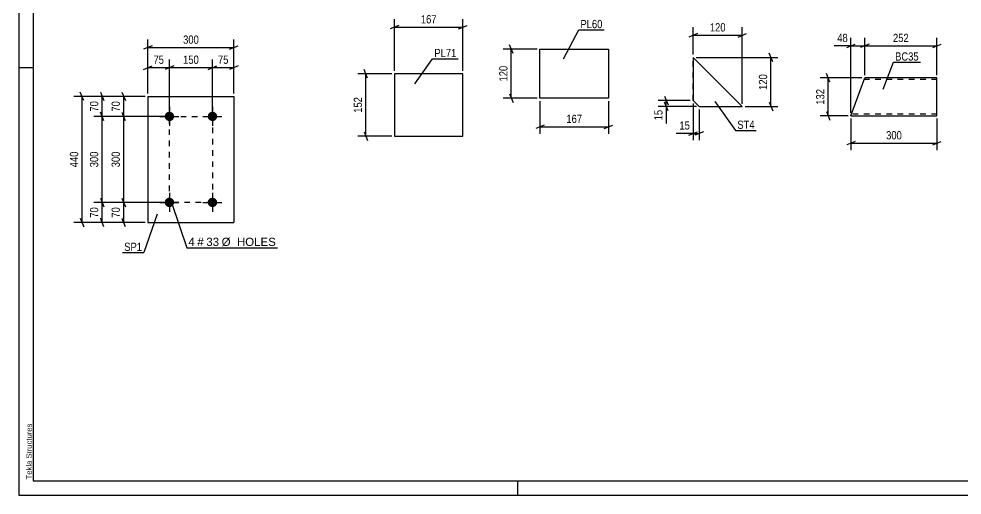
# Model space of a CAD drawing. Header units: millimetres. Extents: x 0 to 594, y 0 to 420.
# Drawn here: x 0 to 329, y 0 to 166.1 of the extents above; entities that cross this region are included whole.
import ezdxf

# ---------------------------------------------------------------- set-up
doc = ezdxf.new("R2010")
doc.units = ezdxf.units.MM
doc.linetypes.add('DXK_LINE_DOT2', pattern=[3.9198, 1.9599, -1.9599])
doc.styles.add('Arial', font='ARIAL.TTF', dxfattribs={"height": 0.2})
doc.styles.add('Arial Narrow', font='ARIALN.TTF', dxfattribs={"height": 0.2})

# ---------------------------------------------------------------- blocks, each defined once
blk = doc.blocks.new('Unknown-389627196-1132')
at = {"color": 5, "linetype": 'Continuous'}
for p, q in [((0, 420), (0, 0)), ((5, 415), (5, 5)), ((5, 149), (0, 149)), ((5, 5), (589, 5)), ((174, 0), (174, 5)), ((0, 0), (594, 0))]:
    blk.add_line(p, q, dxfattribs=at)
at = {"color": 174, "linetype": 'Continuous', "style": 'Arial'}
blk.add_text('Tekla Structures', height=1.9102, rotation=90, dxfattribs=at).set_placement((4.5, 5.5))
blk = doc.blocks.new('Part-389627196-4777 - 4771')
at = {"color": 2, "linetype": 'Continuous'}
for p, q in [((290.22, 132.3), (295.03, 145.5)), ((320.22, 145.5), (295.03, 145.5)), ((320.22, 132.3), (320.22, 145.5)), ((290.22, 132.3), (320.22, 132.3))]:
    blk.add_line(p, q, dxfattribs=at)
at = {"color": 7, "linetype": 'DXK_LINE_DOT2'}
for p, q in [((320.22, 144.9), (294.81, 144.9)), ((320.22, 132.9), (290.44, 132.9))]:
    blk.add_line(p, q, dxfattribs=at)
blk = doc.blocks.new('Bolt-389627196-4167 - 4135')
at = {"linetype": 'Continuous'}
for points in [[(52.52, 133.73, -1), (52.52, 130.43, -1)], [(67.52, 133.73, -1), (67.52, 130.43, -1)], [(52.52, 103.73, -1), (52.52, 100.43, -1)], [(67.52, 103.73, -1), (67.52, 100.43, -1)]]:
    blk.add_hatch(color=1, dxfattribs=at).paths.add_polyline_path(points)
at = {"color": 1, "linetype": 'Continuous'}
for p, q in [((52.52, 135.38), (52.52, 128.78)), ((67.52, 135.38), (67.52, 128.78)), ((49.22, 132.08), (55.82, 132.08)), ((64.22, 132.08), (70.82, 132.08)), ((52.52, 105.38), (52.52, 98.78)), ((67.52, 105.38), (67.52, 98.78)), ((49.22, 102.08), (55.82, 102.08)), ((64.22, 102.08), (70.82, 102.08))]:
    blk.add_line(p, q, dxfattribs=at)
blk = doc.blocks.new('Part-389627196-4172 - 4135')
at = {"color": 2, "linetype": 'Continuous'}
for p, q in [((45.02, 139.08), (45.02, 95.08)), ((45.02, 139.08), (75.02, 139.08)), ((75.02, 139.08), (75.02, 95.08)), ((45.02, 95.08), (75.02, 95.08))]:
    blk.add_line(p, q, dxfattribs=at)
blk = doc.blocks.new('Part-389627196-3921 - 3915')
at = {"color": 2, "linetype": 'Continuous'}
for p, q in [((252.32, 135.49), (235.18, 152.64)), ((235.18, 152.64), (235.18, 137.64)), ((235.18, 137.64), (237.32, 135.49)), ((237.32, 135.49), (252.32, 135.49))]:
    blk.add_line(p, q, dxfattribs=at)
at = {"color": 7, "linetype": 'DXK_LINE_DOT2'}
blk.add_line((235.18, 137.64), (235.18, 152.64), dxfattribs=at)
blk = doc.blocks.new('Part-389627196-10216 - 10210')
at = {"color": 2, "linetype": 'Continuous'}
for p, q in [((181.76, 138.43), (181.76, 155.57)), ((181.76, 155.57), (205.63, 155.57)), ((205.63, 155.57), (205.63, 138.43)), ((205.63, 138.43), (181.76, 138.43))]:
    blk.add_line(p, q, dxfattribs=at)
blk = doc.blocks.new('Part-389627196-10249 - 10243')
at = {"color": 2, "linetype": 'Continuous'}
for p, q in [((154.85, 146.94), (131.03, 146.94)), ((131.03, 146.94), (131.03, 125.23)), ((154.85, 125.23), (154.85, 146.94)), ((131.03, 125.23), (154.85, 125.23))]:
    blk.add_line(p, q, dxfattribs=at)
blk = doc.blocks.new('Rectangle-389627196-4257 - 4135')
at = {"color": 1, "linetype": 'DXK_LINE_DOT2'}
blk.add_lwpolyline([(52.52, 132.08), (67.52, 132.08), (67.52, 102.08), (52.52, 102.08), (52.52, 132.08)], close=True, dxfattribs=at)
blk = doc.blocks.new('StraightDimension-389627196-4795 - 4771')
at = {"color": 7, "linetype": 'Continuous'}
for p, q in [((294.03, 145.5), (279.43, 145.5)), ((282.88, 144), (281.68, 147)), ((282.28, 132.3), (282.28, 145.5)), ((289.22, 132.3), (279.43, 132.3)), ((281.68, 133.8), (282.88, 130.8))]:
    blk.add_line(p, q, dxfattribs=at)
at = {"color": 0}
blk.add_wipeout([(281.53, 142.25), (277.33, 142.25), (277.33, 135.56), (281.53, 135.56)], dxfattribs=at)
at = {"color": 3, "style": 'Arial Narrow'}
blk.add_text('132', height=2.863, rotation=90.0002, dxfattribs=at).set_placement((280.93, 136.16))
blk = doc.blocks.new('StraightDimension-389627196-26751 - 4771')
at = {"color": 7, "linetype": 'Continuous'}
for p, q in [((290.22, 133.3), (290.22, 159.52)), ((295.03, 146.5), (295.03, 159.52)), ((288.72, 156.07), (291.72, 157.27)), ((290.22, 156.67), (295.03, 156.67)), ((296.53, 157.27), (293.53, 156.07))]:
    blk.add_line(p, q, dxfattribs=at)
at = {"color": 0}
blk.add_wipeout([(289.7, 157.42), (289.7, 161.62), (284.84, 161.62), (284.84, 157.42)], dxfattribs=at)
at = {"color": 7, "linetype": 'Continuous'}
blk.add_line((290.22, 156.67), (284.31, 156.67), dxfattribs=at)
blk.add_line((290.22, 156.67), (284.31, 156.67), dxfattribs=at)
at = {"color": 3, "style": 'Arial Narrow'}
blk.add_text('48', height=2.863, dxfattribs=at).set_placement((285.44, 158.02))
blk = doc.blocks.new('StraightDimension-389627196-4784 - 4771')
at = {"color": 7, "linetype": 'Continuous'}
for p, q in [((290.22, 131.3), (290.22, 120.33)), ((320.22, 131.3), (320.22, 120.33)), ((291.72, 123.33), (288.72, 122.13)), ((290.22, 122.73), (320.22, 122.73)), ((318.72, 122.13), (321.72, 123.33))]:
    blk.add_line(p, q, dxfattribs=at)
at = {"color": 0}
blk.add_wipeout([(308.56, 123.48), (308.56, 127.68), (301.88, 127.68), (301.88, 123.48)], dxfattribs=at)
at = {"color": 3, "style": 'Arial Narrow'}
blk.add_text('300', height=2.863, dxfattribs=at).set_placement((302.48, 124.08))
blk = doc.blocks.new('StraightDimension-389627196-26750 - 4771')
at = {"color": 7, "linetype": 'Continuous'}
for p, q in [((295.03, 146.5), (295.03, 159.52)), ((320.22, 146.5), (320.22, 159.52)), ((296.53, 157.27), (293.53, 156.07)), ((295.03, 156.67), (320.22, 156.67)), ((318.72, 156.07), (321.72, 157.27))]:
    blk.add_line(p, q, dxfattribs=at)
at = {"color": 0}
blk.add_wipeout([(310.97, 157.42), (310.97, 161.62), (304.28, 161.62), (304.28, 157.42)], dxfattribs=at)
at = {"color": 3, "style": 'Arial Narrow'}
blk.add_text('252', height=2.863, dxfattribs=at).set_placement((304.88, 158.02))
blk = doc.blocks.new('StraightDimension-389627196-4184 - 4135')
at = {"color": 7, "linetype": 'Continuous'}
for p, q in [((51.52, 132.08), (33.71, 132.08)), ((37.16, 130.58), (35.96, 133.58)), ((36.56, 102.08), (36.56, 132.08)), ((51.52, 102.08), (33.71, 102.08)), ((35.96, 103.58), (37.16, 100.58))]:
    blk.add_line(p, q, dxfattribs=at)
at = {"color": 0}
blk.add_wipeout([(35.81, 120.42), (31.61, 120.42), (31.61, 113.74), (35.81, 113.74)], dxfattribs=at)
at = {"color": 3, "style": 'Arial Narrow'}
blk.add_text('300', height=2.863, rotation=90.0002, dxfattribs=at).set_placement((35.21, 114.34))
blk = doc.blocks.new('StraightDimension-389627196-4174 - 4135')
at = {"color": 7, "linetype": 'Continuous'}
for p, q in [((44.02, 139.08), (33.71, 139.08)), ((35.96, 140.58), (37.16, 137.58)), ((36.56, 132.08), (36.56, 139.08)), ((51.52, 132.08), (33.71, 132.08)), ((37.16, 130.58), (35.96, 133.58))]:
    blk.add_line(p, q, dxfattribs=at)
at = {"color": 0}
blk.add_wipeout([(35.81, 138.01), (31.61, 138.01), (31.61, 133.15), (35.81, 133.15)], dxfattribs=at)
at = {"color": 3, "style": 'Arial Narrow'}
blk.add_text('70', height=2.863, rotation=90.0002, dxfattribs=at).set_placement((35.21, 133.75))
blk = doc.blocks.new('StraightDimension-389627196-4194 - 4135')
at = {"color": 7, "linetype": 'Continuous'}
for p, q in [((51.52, 102.08), (33.71, 102.08)), ((35.96, 103.58), (37.16, 100.58)), ((36.56, 95.08), (36.56, 102.08)), ((37.16, 93.58), (35.96, 96.58)), ((44.02, 95.08), (33.71, 95.08))]:
    blk.add_line(p, q, dxfattribs=at)
at = {"color": 0}
blk.add_wipeout([(35.81, 101.01), (31.61, 101.01), (31.61, 96.15), (35.81, 96.15)], dxfattribs=at)
at = {"color": 3, "style": 'Arial Narrow'}
blk.add_text('70', height=2.863, rotation=90.0002, dxfattribs=at).set_placement((35.21, 96.75))
blk = doc.blocks.new('StraightDimension-389627196-38863 - 4135')
at = {"color": 7, "linetype": 'Continuous'}
for p, q in [((44.02, 139.08), (26.17, 139.08)), ((28.42, 140.58), (29.62, 137.58)), ((29.02, 132.08), (29.02, 139.08)), ((51.52, 132.08), (26.17, 132.08)), ((29.62, 130.58), (28.42, 133.58))]:
    blk.add_line(p, q, dxfattribs=at)
at = {"color": 0}
blk.add_wipeout([(28.27, 138.01), (24.07, 138.01), (24.07, 133.15), (28.27, 133.15)], dxfattribs=at)
at = {"color": 3, "style": 'Arial Narrow'}
blk.add_text('70', height=2.863, rotation=90.0002, dxfattribs=at).set_placement((27.67, 133.75))
blk = doc.blocks.new('StraightDimension-389627196-38864 - 4135')
at = {"color": 7, "linetype": 'Continuous'}
for p, q in [((51.52, 132.08), (26.17, 132.08)), ((29.62, 130.58), (28.42, 133.58)), ((29.02, 102.08), (29.02, 132.08)), ((51.52, 102.08), (26.17, 102.08)), ((28.42, 103.58), (29.62, 100.58))]:
    blk.add_line(p, q, dxfattribs=at)
at = {"color": 0}
blk.add_wipeout([(28.27, 120.42), (24.07, 120.42), (24.07, 113.74), (28.27, 113.74)], dxfattribs=at)
at = {"color": 3, "style": 'Arial Narrow'}
blk.add_text('300', height=2.863, rotation=90.0002, dxfattribs=at).set_placement((27.67, 114.34))
blk = doc.blocks.new('StraightDimension-389627196-38865 - 4135')
at = {"color": 7, "linetype": 'Continuous'}
for p, q in [((51.52, 102.08), (26.17, 102.08)), ((28.42, 103.58), (29.62, 100.58)), ((29.02, 95.08), (29.02, 102.08)), ((29.62, 93.58), (28.42, 96.58)), ((44.02, 95.08), (26.17, 95.08))]:
    blk.add_line(p, q, dxfattribs=at)
at = {"color": 0}
blk.add_wipeout([(28.27, 101.01), (24.07, 101.01), (24.07, 96.15), (28.27, 96.15)], dxfattribs=at)
at = {"color": 3, "style": 'Arial Narrow'}
blk.add_text('70', height=2.863, rotation=90.0002, dxfattribs=at).set_placement((27.67, 96.75))
blk = doc.blocks.new('StraightDimension-389627196-38875 - 4135')
at = {"color": 7, "linetype": 'Continuous'}
for p, q in [((44.02, 139.08), (19.17, 139.08)), ((22.62, 137.58), (21.42, 140.58)), ((22.02, 95.08), (22.02, 139.08)), ((21.42, 96.58), (22.62, 93.58)), ((44.02, 95.08), (19.17, 95.08))]:
    blk.add_line(p, q, dxfattribs=at)
at = {"color": 0}
blk.add_wipeout([(21.27, 120.42), (17.07, 120.42), (17.07, 113.74), (21.27, 113.74)], dxfattribs=at)
at = {"color": 3, "style": 'Arial Narrow'}
blk.add_text('440', height=2.863, rotation=90.0002, dxfattribs=at).set_placement((20.67, 114.34))
blk = doc.blocks.new('StraightDimension-389627196-38879 - 4135')
at = {"color": 7, "linetype": 'Continuous'}
for p, q in [((67.52, 133.08), (67.52, 151.93)), ((75.02, 140.08), (75.02, 151.93)), ((66.02, 148.48), (69.02, 149.68)), ((67.52, 149.08), (75.02, 149.08)), ((76.52, 149.68), (73.52, 148.48))]:
    blk.add_line(p, q, dxfattribs=at)
at = {"color": 0}
blk.add_wipeout([(73.7, 149.83), (73.7, 154.03), (68.84, 154.03), (68.84, 149.83)], dxfattribs=at)
at = {"color": 3, "style": 'Arial Narrow'}
blk.add_text('75', height=2.863, dxfattribs=at).set_placement((69.44, 150.43))
blk = doc.blocks.new('StraightDimension-389627196-38880 - 4135')
at = {"color": 7, "linetype": 'Continuous'}
for p, q in [((52.52, 133.08), (52.52, 151.93)), ((67.52, 133.08), (67.52, 151.93)), ((54.02, 149.68), (51.02, 148.48)), ((52.52, 149.08), (67.52, 149.08)), ((66.02, 148.48), (69.02, 149.68))]:
    blk.add_line(p, q, dxfattribs=at)
at = {"color": 0}
blk.add_wipeout([(63.36, 149.83), (63.36, 154.03), (56.68, 154.03), (56.68, 149.83)], dxfattribs=at)
at = {"color": 3, "style": 'Arial Narrow'}
blk.add_text('150', height=2.863, dxfattribs=at).set_placement((57.28, 150.43))
blk = doc.blocks.new('StraightDimension-389627196-38881 - 4135')
at = {"color": 7, "linetype": 'Continuous'}
for p, q in [((45.02, 140.08), (45.02, 151.93)), ((52.52, 133.08), (52.52, 151.93)), ((43.52, 148.48), (46.52, 149.68)), ((45.02, 149.08), (52.52, 149.08)), ((54.02, 149.68), (51.02, 148.48))]:
    blk.add_line(p, q, dxfattribs=at)
at = {"color": 0}
blk.add_wipeout([(51.2, 149.83), (51.2, 154.03), (46.34, 154.03), (46.34, 149.83)], dxfattribs=at)
at = {"color": 3, "style": 'Arial Narrow'}
blk.add_text('75', height=2.863, dxfattribs=at).set_placement((46.94, 150.43))
blk = doc.blocks.new('StraightDimension-389627196-38891 - 4135')
at = {"color": 7, "linetype": 'Continuous'}
for p, q in [((45.02, 140.08), (45.02, 158.93)), ((75.02, 140.08), (75.02, 158.93)), ((46.52, 156.68), (43.52, 155.48)), ((45.02, 156.08), (75.02, 156.08)), ((73.52, 155.48), (76.52, 156.68))]:
    blk.add_line(p, q, dxfattribs=at)
at = {"color": 0}
blk.add_wipeout([(63.36, 156.83), (63.36, 161.03), (56.68, 161.03), (56.68, 156.83)], dxfattribs=at)
at = {"color": 3, "style": 'Arial Narrow'}
blk.add_text('300', height=2.863, dxfattribs=at).set_placement((57.28, 157.43))
blk = doc.blocks.new('StraightDimension-389627196-3957 - 3915')
at = {"color": 7, "linetype": 'Continuous'}
for p, q in [((235.18, 136.64), (235.18, 123.74)), ((237.32, 134.49), (237.32, 123.74)), ((233.68, 125.54), (236.68, 126.74)), ((235.18, 126.14), (237.32, 126.14)), ((238.82, 126.74), (235.82, 125.54))]:
    blk.add_line(p, q, dxfattribs=at)
at = {"color": 0}
blk.add_wipeout([(234.65, 126.89), (234.65, 131.09), (229.79, 131.09), (229.79, 126.89)], dxfattribs=at)
at = {"color": 7, "linetype": 'Continuous'}
blk.add_line((235.18, 126.14), (229.27, 126.14), dxfattribs=at)
blk.add_line((235.18, 126.14), (229.27, 126.14), dxfattribs=at)
at = {"color": 3, "style": 'Arial Narrow'}
blk.add_text('15', height=2.863, dxfattribs=at).set_placement((230.39, 127.49))
blk = doc.blocks.new('StraightDimension-389627196-3933 - 3915')
at = {"color": 7, "linetype": 'Continuous'}
for p, q in [((225.22, 139.14), (226.42, 136.14)), ((234.18, 137.64), (222.97, 137.64)), ((236.32, 135.49), (222.97, 135.49)), ((226.42, 133.99), (225.22, 136.99)), ((225.82, 135.49), (225.82, 137.64))]:
    blk.add_line(p, q, dxfattribs=at)
at = {"color": 0}
blk.add_wipeout([(225.07, 134.97), (220.87, 134.97), (220.87, 130.11), (225.07, 130.11)], dxfattribs=at)
at = {"color": 7, "linetype": 'Continuous'}
blk.add_line((225.82, 135.49), (225.82, 129.59), dxfattribs=at)
blk.add_line((225.82, 135.49), (225.82, 129.59), dxfattribs=at)
at = {"color": 3, "style": 'Arial Narrow'}
blk.add_text('15', height=2.863, rotation=90.0002, dxfattribs=at).set_placement((224.47, 130.71))
blk = doc.blocks.new('StraightDimension-389627196-3945 - 3915')
at = {"color": 7, "linetype": 'Continuous'}
for p, q in [((235.18, 153.64), (235.18, 163.21)), ((252.32, 136.49), (252.32, 163.21)), ((236.68, 160.96), (233.68, 159.76)), ((235.18, 160.36), (252.32, 160.36)), ((250.82, 159.76), (253.82, 160.96))]:
    blk.add_line(p, q, dxfattribs=at)
at = {"color": 0}
blk.add_wipeout([(247.09, 161.11), (247.09, 165.31), (240.4, 165.31), (240.4, 161.11)], dxfattribs=at)
at = {"color": 3, "style": 'Arial Narrow'}
blk.add_text('120', height=2.863, dxfattribs=at).set_placement((241, 161.71))
blk = doc.blocks.new('StraightDimension-389627196-3923 - 3915')
at = {"color": 7, "linetype": 'Continuous'}
for p, q in [((236.18, 152.64), (264.72, 152.64)), ((262.92, 151.14), (261.72, 154.14)), ((262.32, 135.49), (262.32, 152.64)), ((253.32, 135.49), (264.72, 135.49)), ((261.72, 136.99), (262.92, 133.99))]:
    blk.add_line(p, q, dxfattribs=at)
at = {"color": 0}
blk.add_wipeout([(261.57, 147.41), (257.37, 147.41), (257.37, 140.72), (261.57, 140.72)], dxfattribs=at)
at = {"color": 3, "style": 'Arial Narrow'}
blk.add_text('120', height=2.863, rotation=90.0002, dxfattribs=at).set_placement((260.97, 141.32))
blk = doc.blocks.new('StraightDimension-389627196-10218 - 10210')
at = {"color": 7, "linetype": 'Continuous'}
for p, q in [((181.76, 137.43), (181.76, 126.03)), ((205.63, 137.43), (205.63, 126.03)), ((183.26, 129.03), (180.26, 127.83)), ((181.76, 128.43), (205.63, 128.43)), ((204.13, 127.83), (207.13, 129.03))]:
    blk.add_line(p, q, dxfattribs=at)
at = {"color": 0}
blk.add_wipeout([(197.04, 129.18), (197.04, 133.38), (190.35, 133.38), (190.35, 129.18)], dxfattribs=at)
at = {"color": 3, "style": 'Arial Narrow'}
blk.add_text('167', height=2.863, dxfattribs=at).set_placement((190.95, 129.78))
blk = doc.blocks.new('StraightDimension-389627196-10229 - 10210')
at = {"color": 7, "linetype": 'Continuous'}
for p, q in [((180.76, 155.57), (168.91, 155.57)), ((172.36, 154.07), (171.16, 157.07)), ((171.76, 138.43), (171.76, 155.57)), ((180.76, 138.43), (168.91, 138.43)), ((171.16, 139.93), (172.36, 136.93))]:
    blk.add_line(p, q, dxfattribs=at)
at = {"color": 0}
blk.add_wipeout([(171.01, 150.34), (166.81, 150.34), (166.81, 143.66), (171.01, 143.66)], dxfattribs=at)
at = {"color": 3, "style": 'Arial Narrow'}
blk.add_text('120', height=2.863, rotation=90.0002, dxfattribs=at).set_placement((170.41, 144.26))
blk = doc.blocks.new('StraightDimension-389627196-10251 - 10243')
at = {"color": 7, "linetype": 'Continuous'}
for p, q in [((131.03, 147.94), (131.03, 166.02)), ((154.85, 147.94), (154.85, 166.02)), ((132.53, 163.77), (129.53, 162.57)), ((131.03, 163.17), (154.85, 163.17)), ((153.35, 162.57), (156.35, 163.77))]:
    blk.add_line(p, q, dxfattribs=at)
at = {"color": 0}
blk.add_wipeout([(146.28, 163.92), (146.28, 168.12), (139.6, 168.12), (139.6, 163.92)], dxfattribs=at)
at = {"color": 3, "style": 'Arial Narrow'}
blk.add_text('167', height=2.863, dxfattribs=at).set_placement((140.2, 164.52))
blk = doc.blocks.new('StraightDimension-389627196-10262 - 10243')
at = {"color": 7, "linetype": 'Continuous'}
for p, q in [((121.63, 145.44), (120.43, 148.44)), ((130.03, 146.94), (118.18, 146.94)), ((121.03, 125.23), (121.03, 146.94)), ((130.03, 125.23), (118.18, 125.23)), ((120.43, 126.73), (121.63, 123.73))]:
    blk.add_line(p, q, dxfattribs=at)
at = {"color": 0}
blk.add_wipeout([(120.28, 139.43), (116.08, 139.43), (116.08, 132.75), (120.28, 132.75)], dxfattribs=at)
at = {"color": 3, "style": 'Arial Narrow'}
blk.add_text('152', height=2.863, rotation=90.0002, dxfattribs=at).set_placement((119.68, 133.35))
blk = doc.blocks.new('Mark-389627196-4773 - 4771')
at = {"color": 0}
blk.add_wipeout([(313.83, 151.55), (313.83, 154.55), (305.61, 154.55), (305.61, 151.55)], dxfattribs=at)
blk.add_wipeout([(313.83, 151.55), (313.83, 154.55), (305.61, 154.55), (305.61, 151.55)], dxfattribs=at)
at = {"color": 30, "linetype": 'Continuous'}
for p, q in [((301.48, 141.55), (305.01, 150.95)), ((305.01, 150.95), (314.43, 150.95))]:
    blk.add_line(p, q, dxfattribs=at)
at = {"color": 3, "style": 'Arial Narrow'}
blk.add_text('BC35', height=2.863, dxfattribs=at).set_placement((305.61, 151.55))
blk = doc.blocks.new('Mark-389627196-4163 - 4135')
at = {"color": 0}
blk.add_wipeout([(61.35, 86.9), (61.35, 89.9), (59.13, 89.9), (59.13, 86.9)], dxfattribs=at)
blk.add_wipeout([(61.35, 86.9), (61.35, 89.9), (59.13, 89.9), (59.13, 86.9)], dxfattribs=at)
at = {"color": 7, "linetype": 'Continuous'}
blk.add_line((53.31, 101.68), (58.53, 86.3), dxfattribs=at)
at = {"color": 0}
blk.add_wipeout([(64.48, 86.9), (64.48, 89.9), (62.25, 89.9), (62.25, 86.9)], dxfattribs=at)
blk.add_wipeout([(64.48, 86.9), (64.48, 89.9), (62.25, 89.9), (62.25, 86.9)], dxfattribs=at)
at = {"color": 3, "style": 'Arial'}
blk.add_text('4', height=2.87, dxfattribs=at).set_placement((59.13, 86.9))
at = {"color": 0}
blk.add_wipeout([(69.82, 86.9), (69.82, 89.9), (65.38, 89.9), (65.38, 86.9)], dxfattribs=at)
blk.add_wipeout([(69.82, 86.9), (69.82, 89.9), (65.38, 89.9), (65.38, 86.9)], dxfattribs=at)
at = {"color": 3, "style": 'Arial'}
blk.add_text('#', height=2.87, dxfattribs=at).set_placement((62.25, 86.9))
at = {"color": 0}
blk.add_wipeout([(89.61, 86.9), (89.61, 89.9), (70.72, 89.9), (70.72, 86.9)], dxfattribs=at)
blk.add_wipeout([(89.61, 86.9), (89.61, 89.9), (70.72, 89.9), (70.72, 86.9)], dxfattribs=at)
at = {"color": 7, "linetype": 'Continuous'}
blk.add_line((58.53, 86.3), (90.21, 86.3), dxfattribs=at)
at = {"color": 3, "style": 'Arial'}
for s, p in [('33', (65.38, 86.9)), ('Ø  HOLES', (70.72, 86.9))]:
    blk.add_text(s, height=2.865, dxfattribs=at).set_placement(p)
blk = doc.blocks.new('Mark-389627196-4168 - 4135')
at = {"color": 0}
blk.add_wipeout([(42.96, 85.17), (42.96, 88.17), (36.75, 88.17), (36.75, 85.17)], dxfattribs=at)
blk.add_wipeout([(42.96, 85.17), (42.96, 88.17), (36.75, 88.17), (36.75, 85.17)], dxfattribs=at)
at = {"color": 30, "linetype": 'Continuous'}
for p in [(48.28, 97.94), (36.15, 84.57)]:
    blk.add_line(p, (43.56, 84.57), dxfattribs=at)
at = {"color": 3, "style": 'Arial Narrow'}
blk.add_text('SP1', height=2.863, dxfattribs=at).set_placement((36.75, 85.17))
blk = doc.blocks.new('Mark-389627196-3917 - 3915')
at = {"color": 0}
blk.add_wipeout([(256.61, 127.75), (256.61, 130.75), (250.59, 130.75), (250.59, 127.75)], dxfattribs=at)
blk.add_wipeout([(256.61, 127.75), (256.61, 130.75), (250.59, 130.75), (250.59, 127.75)], dxfattribs=at)
at = {"color": 30, "linetype": 'Continuous'}
for p, q in [((242.72, 137.26), (249.99, 127.15)), ((249.99, 127.15), (257.21, 127.15))]:
    blk.add_line(p, q, dxfattribs=at)
at = {"color": 3, "style": 'Arial Narrow'}
blk.add_text('ST4', height=2.863, dxfattribs=at).set_placement((250.59, 127.75))
blk = doc.blocks.new('Mark-389627196-10212 - 10210')
at = {"color": 0}
blk.add_wipeout([(203.53, 162.86), (203.53, 165.86), (195.86, 165.86), (195.86, 162.86)], dxfattribs=at)
blk.add_wipeout([(203.53, 162.86), (203.53, 165.86), (195.86, 165.86), (195.86, 162.86)], dxfattribs=at)
at = {"color": 30, "linetype": 'Continuous'}
for p, q in [((190, 152.2), (195.26, 162.26)), ((195.26, 162.26), (204.13, 162.26))]:
    blk.add_line(p, q, dxfattribs=at)
at = {"color": 3, "style": 'Arial Narrow'}
blk.add_text('PL60', height=2.863, dxfattribs=at).set_placement((195.86, 162.86))
blk = doc.blocks.new('Mark-389627196-10245 - 10243')
at = {"color": 0}
blk.add_wipeout([(152.6, 152.75), (152.6, 155.75), (144.92, 155.75), (144.92, 152.75)], dxfattribs=at)
blk.add_wipeout([(152.6, 152.75), (152.6, 155.75), (144.92, 155.75), (144.92, 152.75)], dxfattribs=at)
at = {"color": 30, "linetype": 'Continuous'}
for p, q in [((138.13, 143.48), (144.32, 152.15)), ((144.32, 152.15), (153.2, 152.15))]:
    blk.add_line(p, q, dxfattribs=at)
at = {"color": 3, "style": 'Arial Narrow'}
blk.add_text('PL71', height=2.863, dxfattribs=at).set_placement((144.92, 152.75))

msp = doc.modelspace()

# ---------------------------------------------------------------- block references
for name in ['Unknown-389627196-1132', 'Part-389627196-10216 - 10210', 'Part-389627196-3921 - 3915', 'Part-389627196-10249 - 10243', 'Part-389627196-4777 - 4771', 'Part-389627196-4172 - 4135', 'Bolt-389627196-4167 - 4135', 'Rectangle-389627196-4257 - 4135']:
    msp.add_blockref(name, (0, 0))

# ---------------------------------------------------------------- next in the draw order: block references
for name in ['StraightDimension-389627196-10251 - 10243', 'Mark-389627196-10212 - 10210', 'StraightDimension-389627196-38879 - 4135', 'StraightDimension-389627196-4795 - 4771', 'StraightDimension-389627196-10218 - 10210', 'StraightDimension-389627196-3957 - 3915', 'StraightDimension-389627196-4184 - 4135', 'Mark-389627196-4163 - 4135']:
    msp.add_blockref(name, (0, 0))

# ---------------------------------------------------------------- next in the draw order: block references
for name in ['StraightDimension-389627196-26751 - 4771', 'Mark-389627196-10245 - 10243', 'StraightDimension-389627196-10229 - 10210', 'StraightDimension-389627196-10262 - 10243', 'StraightDimension-389627196-4174 - 4135', 'StraightDimension-389627196-3933 - 3915', 'StraightDimension-389627196-4784 - 4771', 'StraightDimension-389627196-4194 - 4135']:
    msp.add_blockref(name, (0, 0))

# ---------------------------------------------------------------- next in the draw order: block references
for name in ['StraightDimension-389627196-3945 - 3915', 'StraightDimension-389627196-26750 - 4771', 'StraightDimension-389627196-38863 - 4135']:
    msp.add_blockref(name, (0, 0))

# ---------------------------------------------------------------- next in the draw order: block references
for name in ['StraightDimension-389627196-3923 - 3915', 'Mark-389627196-4773 - 4771', 'StraightDimension-389627196-38864 - 4135']:
    msp.add_blockref(name, (0, 0))

# ---------------------------------------------------------------- next in the draw order: block references
for name in ['StraightDimension-389627196-38880 - 4135', 'Mark-389627196-3917 - 3915', 'StraightDimension-389627196-38865 - 4135']:
    msp.add_blockref(name, (0, 0))

# ---------------------------------------------------------------- next in the draw order: block references
msp.add_blockref('StraightDimension-389627196-38875 - 4135', (0, 0))

# ---------------------------------------------------------------- next in the draw order: block references
for name in ['StraightDimension-389627196-38881 - 4135', 'Mark-389627196-4168 - 4135']:
    msp.add_blockref(name, (0, 0))

# ---------------------------------------------------------------- next in the draw order: block references
msp.add_blockref('StraightDimension-389627196-38891 - 4135', (0, 0))

doc.saveas('drawing.dxf')
